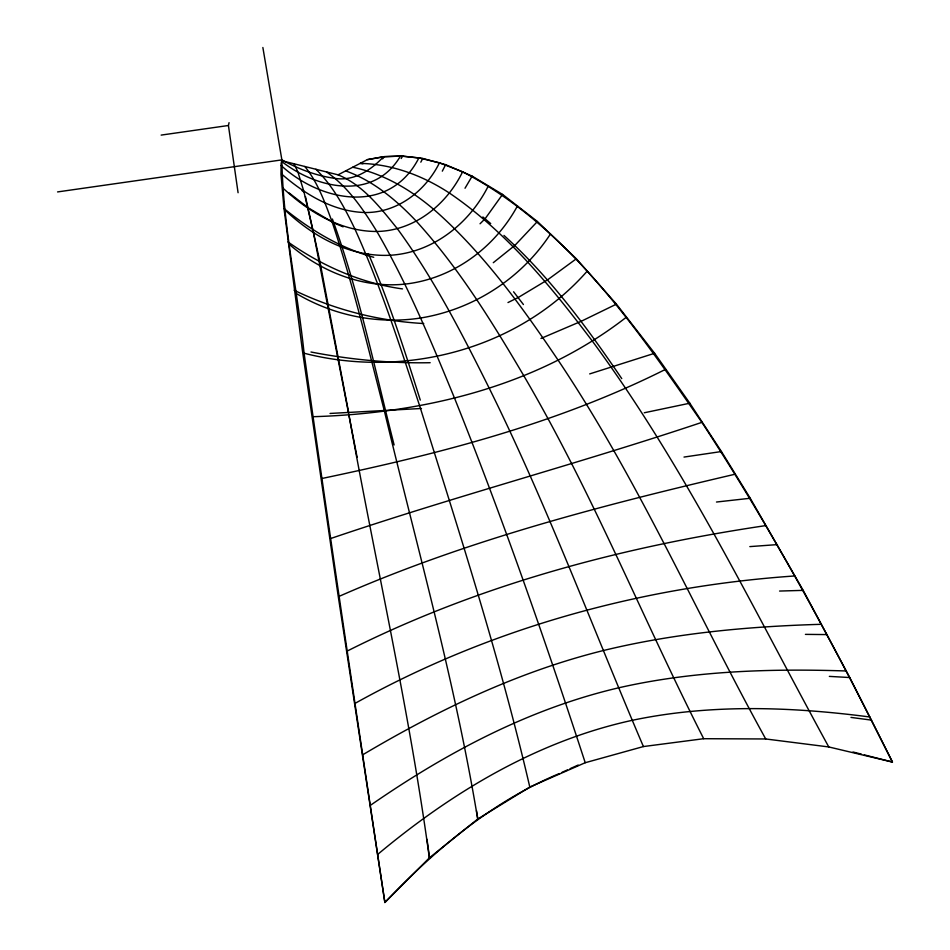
<?xml version="1.0" encoding="UTF-8"?>
<svg xmlns="http://www.w3.org/2000/svg" width="950" height="950" viewBox="0 0 950 950"><rect width="100%" height="100%" fill="white"/><g stroke="black" fill="none" stroke-linecap="round" stroke-linejoin="round"><path stroke-width="1.43" d="M559.336 773.549C491.851 801.764 434.827 849.906 384.869 902.5C357.307 719.506 329.793 536.489 304.095 353.222C297.35 288.954 282.839 224.402 281.877 159.885L262.865 47.5M281.176 162.747L280.974 174.444L284.014 208.549L302.409 350.503L337.963 594.474L384.869 902.5L429.341 857.874L477.707 819.066L529.803 787.063L585.224 762.719L643.411 746.557L703.689 738.708L765.712 738.969L828.768 746.949L892.43 762.054L849.751 677.54L803.178 590.366L750.239 498.263L721.43 451.535L689.819 403.204L654.621 353.281L616.419 304.142L576.341 258.792L537.403 221.504L502.562 194.417L472.162 176.13L445.645 164.671L422.75 158.46L402.646 156.085L384.453 156.619L367.377 159.636L338.058 174.836L284.133 161.31M238.082 192.731L228.428 125.495L229.057 122.669M442.308 171.154L445.645 164.671M420.826 162.165L422.75 158.46M465.013 188.254L472.162 176.13M401.185 158.519L402.646 156.085M864.274 754.87L892.43 762.054C834.599 645.786 773.003 531.133 701.896 422.358C636.203 327.928 567.459 226.136 462.614 171.784C446.607 204.654 414.497 230.838 376.853 231.479C340.765 231.598 308.572 211.862 282.886 188.041M462.614 171.784L439.446 162.818C425.529 191.104 397.183 213.073 364.729 212.527C333.034 211.541 304.95 194.251 281.639 174.028M488.442 185.701C469.728 223.286 433.069 252.712 390.213 255.253C350.348 257.212 313.559 237.025 285.321 210.306M517.501 205.853C494.819 247.819 452.711 278.908 404.831 284.121C362.627 288.456 321.278 271.771 289.512 244.578M439.446 162.818L418.914 157.878C389.726 215.021 321.611 202.623 281.188 165.561M502.562 194.417L485.189 218.654L480.047 223.773M418.914 157.878L400.484 156.061C373.576 201.638 316.397 188.801 281.307 161.156M550.466 234.009C521.229 278.671 473.231 309.463 420.601 318.012C377.589 324.615 333.177 315.578 295.889 293.241M382.577 158.888L384.453 156.619M537.403 221.504L514.995 245.29L493.287 262.699M587.1 271.249C518.225 349.588 403.928 378.943 304.095 353.222M400.484 156.061L383.515 156.738C371.26 170.026 353.816 181.486 334.958 178.374C316.231 175.809 298.359 168.993 281.877 159.885L57.57 191.924M377.625 854.466C451.666 792.514 536.726 741.19 631.916 720.385C710.208 703.831 790.875 706.705 869.796 716.977M576.341 258.792L547.568 279.846L518.308 297.457L507.977 302.551M626.252 317.288C537.32 386.329 423.819 413.345 313.049 416.706M370.251 805.434C445.847 753.065 528.414 708.902 618.509 687.847C693.084 670.819 769.916 668.479 846.082 670.973M362.662 754.822C438.057 710.018 517.987 671.674 603.44 650.512C674.749 633.175 748.078 626.43 821.299 624.304M354.991 703.404C489.725 628.318 641.107 586.518 794.711 575.961M616.419 304.142L581.163 321.302L540.977 338.449M347.213 651.059C478.111 585.058 621.3 546.974 765.854 525.587M665.523 369.36C557.353 423.629 439.743 453.756 321.919 478.491M562.032 772.338L567.411 769.904M570.107 768.681L578.194 765.035M339.126 596.351C465.844 540.597 600.519 505.673 734.979 474.24M330.647 538.531C453.411 496.767 578.906 463.553 701.896 422.358M654.621 353.281L589.689 373.908M644.254 412.775L689.819 403.204M367.377 159.636L383.515 156.738M684.012 457.069L721.43 451.535M161.144 135.102L228.428 125.495M716.478 502.027L750.239 498.263M749.835 546.606L777.432 544.599M421.479 408.476L330.054 413.452M779.57 591.054L803.178 590.366M430.172 362.71C390.213 363.446 350.206 359.611 310.983 352.011M805.422 634.374L827.177 634.588M829.35 676.388L849.751 677.54M423.736 323.534C378.848 321.1 334.649 309.831 294.168 290.261M850.986 717.416L871.518 720.124M362.971 163.756L360.169 163.376C392.172 164.053 422.881 175.631 449.433 193.064C506.623 231.942 550.869 286.306 592.242 340.955C685.532 467.447 753.504 609.627 828.768 746.949M402.503 288.907C361.048 283.254 321.979 265.905 287.933 241.917M373.73 257.296C340.527 248.164 310.626 230.09 284.014 208.549M853.005 751.996L861.46 754.158M352.699 167.248C383.135 173.494 410.471 189.572 433.924 209.534C483.146 252.664 521.692 306.233 558.125 360.181C638.543 480.094 696.16 612.928 765.712 738.969M345.657 170.905C373.445 180.809 396.447 200.224 416.468 221.374C458.826 267.924 492.064 321.765 523.842 375.832C592.301 492.48 642.544 618.367 703.689 738.708M343.116 226.848L333.973 222.965L308.37 207.908L288.812 192.731M338.058 174.836C363.399 185.155 380.653 208.098 397.361 228.713C433.711 278.445 461.938 333.462 489.345 388.455C547.034 505.032 592.313 627.095 643.411 746.557M482.873 216.956L490.699 223.583M326.539 171.95C348.163 187.055 363.209 209.356 376.853 231.479C407.764 284.632 431.264 341.62 454.622 398.371C502.621 518.166 545.169 640.062 585.224 762.719M302.029 190.582L304.368 192.375M503.951 235.422C549.86 277.139 587.1 327.441 621.751 378.622M315.923 169.278C333.201 186.224 344.791 207.812 355.086 229.449C380.902 286.567 399.997 346.394 419.651 405.816C459.194 532.024 499.914 658.148 529.803 787.063M513.594 291.781L523.426 304.534M281.877 159.885L282.732 160.954M304.843 166.499C318.012 182.721 325.031 202.754 332.168 222.11C352.937 284.098 368.066 347.771 384.382 411.017C416.86 546.678 454.955 681.328 477.707 819.066M294.001 163.78L297.837 171.772L303.846 191.377L313.536 233.13L357.105 457.235M368.232 253.602L369.491 256.286C389.548 303.05 404.973 351.607 420.28 400.093M332.381 219.011C359.147 292.457 374.811 369.348 394.108 444.956M305.461 196.614L319.996 262.093L348.662 412.644M348.828 414.343C375.286 562.222 409.153 708.926 429.341 857.874M476.473 810.599L477.862 819.244M426.989 839.301L429.59 858.087"/></g></svg>
